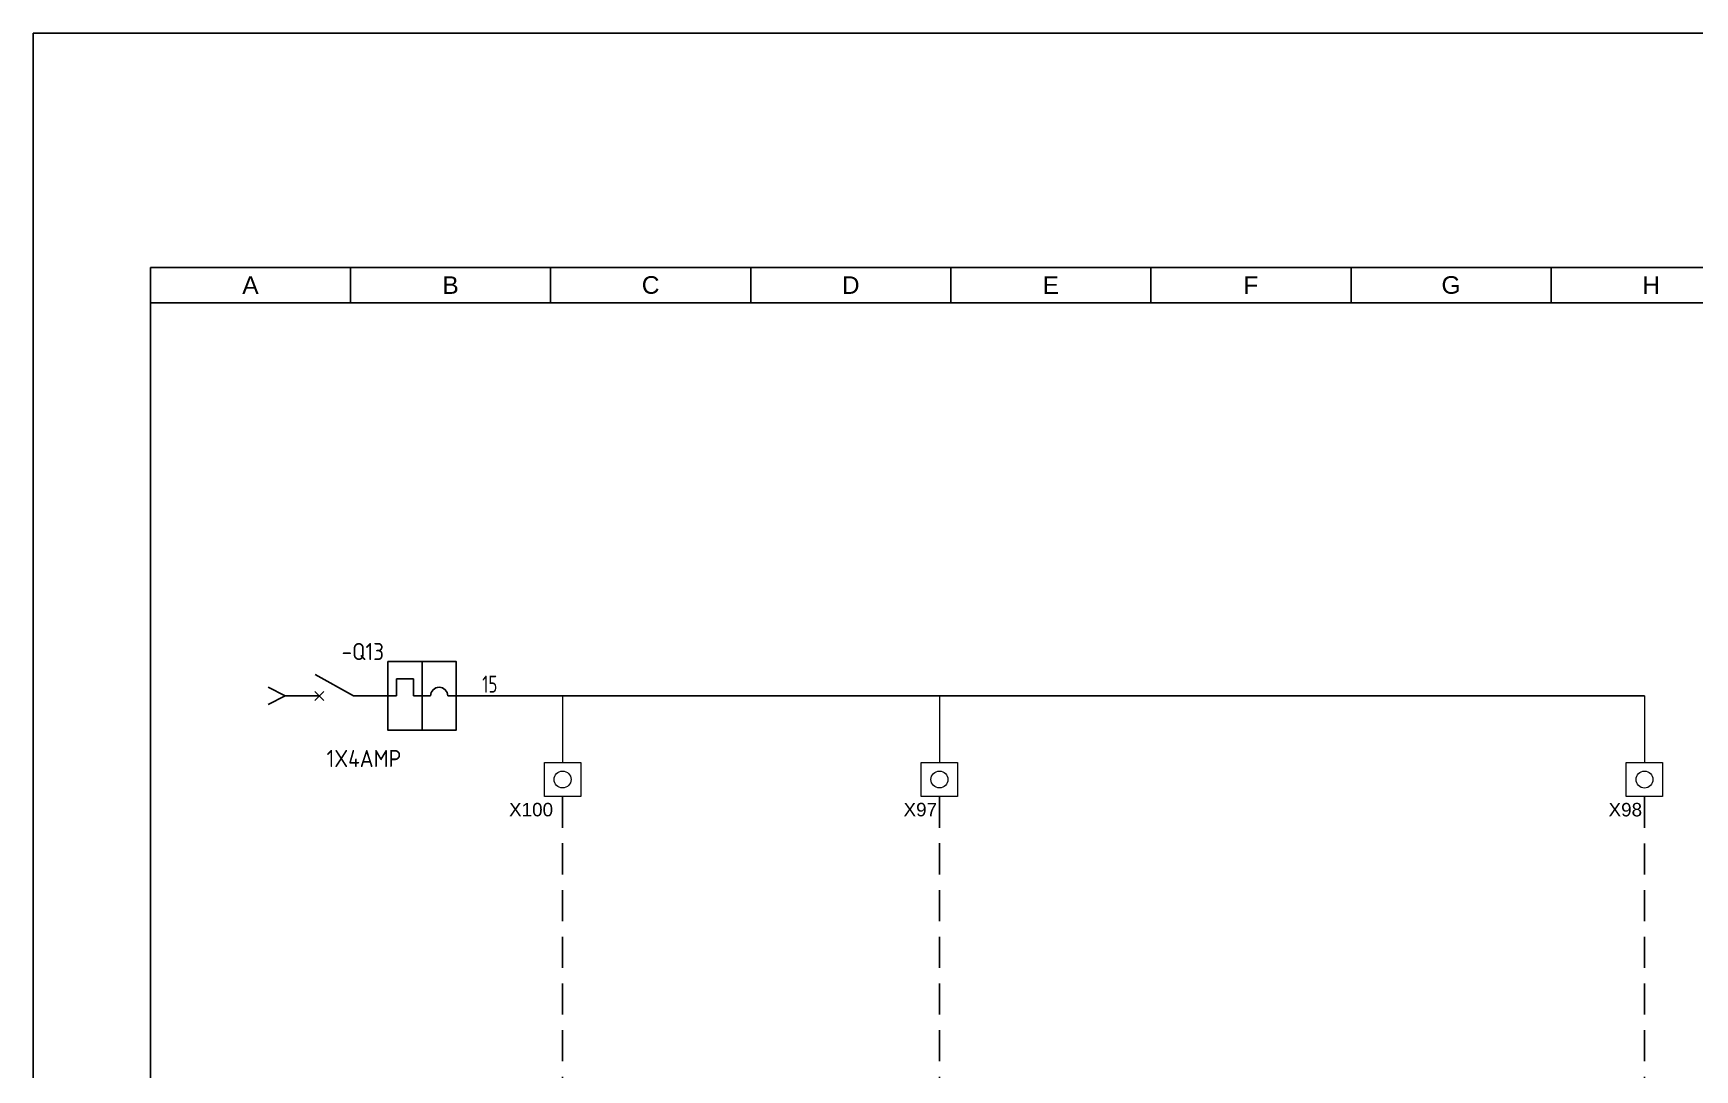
# Model space of a CAD drawing. Header units: millimetres. Extents: x 691 to 18605, y 670 to 10026.
# Drawn here: x 11248 to 11781, y 9693 to 10026 of the extents above; entities that cross this region are included whole.
import ezdxf
from ezdxf.enums import TextEntityAlignment as Align

# ---------------------------------------------------------------- set-up
doc = ezdxf.new("R2010")
doc.units = ezdxf.units.MM
doc.linetypes.add('DASHEDX2', pattern=[1.5, 1, -0.5])
for name, color, linetype in [('-DIAGRAMA', 7, 'Continuous'), ('-Electrico', 5, 'Continuous'), ('DESC', 150, 'Continuous'), ('SYMS', 7, 'Continuous'), ('TAGS', 150, 'Continuous'), ('WIRENO', 72, 'Continuous'), ('YEL_14_THHN', 2, 'Continuous')]:
    doc.layers.add(name, color=color, linetype=linetype)
doc.styles.get("Standard").update_dxf_attribs({"font": 'arial.ttf'})
doc.styles.add('WD_IEC', font='ISOCP2.shx', dxfattribs={"width": 0.9, "height": 4})

# ---------------------------------------------------------------- blocks, each defined once
blk = doc.blocks.new('CAJETIN')
for p, q in [((0, 185.97), (-259.4, 185.97)), ((-259.4, 185.97), (-259.4, 0.07)), ((-259.4, 185.97), (-2.99, 185.97)), ((-259.4, 185.97), (-259.4, 182.97)), ((-242.33, 185.97), (-242.33, 182.97)), ((-225.26, 185.97), (-225.26, 182.97)), ((-208.19, 185.97), (-208.19, 182.97)), ((-191.12, 185.97), (-191.12, 182.97)), ((-174.05, 185.97), (-174.05, 182.97)), ((-156.98, 185.97), (-156.98, 182.97)), ((-139.91, 185.97), (-139.91, 182.97)), ((-259.4, 182.97), (-2.99, 182.97))]:
    blk.add_line(p, q)
blk.add_lwpolyline([(-269.4, -9.93), (10, -9.93), (10, 205.97), (-269.4, 205.97)], close=True)
at = {"char_height": 1.5, "width": 17.0695, "attachment_point": 5}
for s, insert in [('A', (-250.87, 184.47)), ('B', (-233.8, 184.47)), ('C', (-216.73, 184.47)), ('D', (-199.66, 184.47)), ('E', (-182.59, 184.47)), ('F', (-165.52, 184.47)), ('G', (-148.45, 184.47)), ('H', (-131.38, 184.47))]:
    blk.add_mtext(s, dxfattribs=dict(at, insert=insert))
for tag, p in [('DISEÑADO_POR', (-230.86, 14.78)), ('SUPERVISADO_POR', (-229.59, 8.32)), ('DIBUJADO_POR', (-231.25, 2.42))]:
    blk.add_attdef(tag, text='', height=1.5).set_placement(p, align=Align.MIDDLE)
for tag, p in [('DE', (-143.12, 14.83)), ('F', (-73.9, 14.47)), ('PAGINA', (-180.19, 13.54)), ('A', (-97.02, 13.49)), ('V', (-96.96, 8.58)), ('H', (-74.46, 8.76)), ('ARCHIVO', (-179.45, 8.2)), ('FECHA', (-143.31, 8.38)), ('PROYECTO', (-180.75, 3.04)), ('HZ', (-98.06, 2.87)), ('OR', (-74.83, 2.5))]:
    blk.add_attdef(tag, p, '', height=1.5)
blk = doc.blocks.new('HA1X3Y')
blk.add_lwpolyline([(-2.5, 1.25), (0, 0), (-2.5, -1.25)])
at = {"style": 'WD_IEC'}
blk.add_attdef('DESC1', text='', height=2.5, dxfattribs=at).set_placement((-5, 0.675), align=Align.RIGHT)
at = {"style": 'WD_IEC', "flags": 1}
blk.add_attdef('X1TERM01', (0, 0), '', height=0.32, dxfattribs=at)
at = {"style": 'WD_IEC'}
blk.add_attdef('DESC2', text='', height=2.5, dxfattribs=at).set_placement((-5, -0.675), align=Align.TOP_RIGHT)
blk = doc.blocks.new('HCB11Q9')
for p, q in [((2.5, 0), (-3.12, 3.13)), ((8.75, 0), (8.75, 2.5)), ((8.75, 2.5), (11.25, 2.5)), ((11.25, 2.5), (11.25, 0)), ((-1.84, 0.66), (-3.16, -0.66)), ((-3.16, 0.66), (-1.84, -0.66)), ((2.5, 0), (7.5, 0)), ((7.5, 0), (8.75, 0)), ((12.5, 0), (11.25, 0)), ((12.5, 0), (13.75, 0)), ((17.5, 0), (16.25, 0)), ((17.5, 0), (22.5, 0)), ((-7.5, 0), (-2.5, 0))]:
    blk.add_line(p, q)
for points in [[(7.5, 5), (12.5, 5), (12.5, -5), (7.5, -5)], [(12.5, 5), (17.5, 5), (17.5, -5), (12.5, -5)]]:
    blk.add_lwpolyline(points, close=True)
blk.add_arc((15, 0), 1.25, 0, 180)
at = {"style": 'WD_IEC'}
for tag, height, p in [('INST', 2.5, (6.95, 11.75)), ('LOC', 2.5, (6.95, 8.6)), ('TAG1', 2.5, (6.95, 5.23)), ('TERM02', 2, (22.5, 1)), ('XREF', 2.5, (-2.89, -6.93)), ('DESC1', 2.5, (-2.89, -10.4)), ('DESC2', 2.5, (-2.11, -14.11)), ('DESC3', 2.5, (-2.11, -17.81))]:
    blk.add_attdef(tag, text='', height=height, dxfattribs=at).set_placement(p, align=Align.RIGHT)
for tag, p, height in [('TERM01', (-7.5, 1), 2), ('RATING1', (-14.85, -3.47), 2.5)]:
    blk.add_attdef(tag, p, '', height=height, dxfattribs=at)
at = {"style": 'WD_IEC', "flags": 1}
for tag, p, height in [('X4TERM01', (-7.5, 0), 0.32), ('X1TERM02', (22.5, 0), 0.32), ('ASSYCODE', (17.86, -5.81), 1), ('FAMILY', (17.86, -7.31), 1), ('CATDESC', (17.86, -8.81), 1)]:
    blk.add_attdef(tag, p, '', height=height, dxfattribs=at)
for tag, p in [('X2LINK', (-0.31, 2)), ('X8LINK', (-0.31, 0.5))]:
    blk.add_attdef(tag, p, '', height=0.32, rotation=360, dxfattribs=at)
at = {"style": 'WD_IEC', "flags": 9}
for tag, p in [('MFG', (21.31, -1.98)), ('CAT', (21.31, -3.99))]:
    blk.add_attdef(tag, text='', height=1.5, dxfattribs=at).set_placement(p, align=Align.RIGHT)
blk = doc.blocks.new('WD_WNV')
at = {"linetype": 'Continuous', "style": 'WD_IEC', "width": 0.8}
blk.add_attdef('WIRENO', text='', height=2.5, dxfattribs=at).set_placement((-1.6, 0), align=Align.MIDDLE_RIGHT)
at = {"style": 'WD_IEC', "flags": 1}
for tag, p in [('W08USER', (-1, 0.375)), ('W04USER', (-1, 0.875)), ('W05USER', (-1, 0.75)), ('W09USER', (-1, 0.25)), ('W03USER', (-1, 1)), ('W06USER', (-1, 0.625)), ('W07USER', (-1, 0.5)), ('W02USER', (-1, 1.125)), ('W01USER', (-1, 1.25)), ('W10USER', (-1, 0.125))]:
    blk.add_attdef(tag, text='', height=0.08, dxfattribs=at).set_placement(p, align=Align.CENTER)

msp = doc.modelspace()

# ---------------------------------------------------------------- linework, layer by layer
at = {"layer": '-DIAGRAMA', "color": 0, "lineweight": 0}
for centre in [(11417.41, 9785.98), (11538.35, 9785.98), (11764.61, 9785.96)]:
    msp.add_circle(centre, 2.72, dxfattribs=at)
at = {"layer": '-Electrico', "color": 0, "lineweight": 0, "ltscale": 0.08}
for points in [[(11411.58, 9791.47), (11423.24, 9791.47), (11423.24, 9780.48), (11411.58, 9780.48)], [(11532.52, 9791.47), (11544.18, 9791.47), (11544.18, 9780.48), (11532.52, 9780.48)], [(11758.78, 9791.45), (11770.44, 9791.45), (11770.44, 9780.47), (11758.78, 9780.47)]]:
    msp.add_lwpolyline(points, close=True, dxfattribs=at)
at = {"color": 0, "linetype": 'Continuous', "lineweight": 0}
for p, q in [((11417.41, 9812.82), (11417.41, 9791.47)), ((11538.35, 9812.82), (11538.35, 9791.47)), ((11764.61, 9812.8), (11764.61, 9791.45))]:
    msp.add_line(p, q, dxfattribs=at)
at = {"color": 0, "linetype": 'DASHEDX2', "lineweight": -2, "ltscale": 10}
for p, q in [((11538.35, 9780.48), (11538.34, 9664.83)), ((11764.6, 9780.47), (11764.6, 9664.83))]:
    msp.add_line(p, q, dxfattribs=at)
msp.add_lwpolyline([(11417.41, 9780.48), (11417.41, 9652.56)], dxfattribs=at)
at = {"layer": 'YEL_14_THHN', "color": 0}
msp.add_line((11764.61, 9812.83), (11394.28, 9812.83), dxfattribs=at)

# ---------------------------------------------------------------- block references
at = {"color": 0, "xscale": 3.761929394681115, "yscale": 3.761929394681115, "zscale": 3.761929394681115}
msp.add_blockref('CAJETIN', (12260.98, 9250.79), dxfattribs=at)
at = {"layer": 'SYMS', "color": 0}
ref = msp.add_blockref('HCB11Q9', (11344.84, 9812.83), dxfattribs=dict(at, xscale=2.197145441597592, yscale=2.197145441597592, zscale=2.197145441597592))
ref.add_attrib('TAG1', '-Q13', dxfattribs={"layer": 'TAGS', "height": 5.493, "style": 'WD_IEC'}).set_placement((11360.1, 9824.33), align=Align.RIGHT)
ref.add_attrib('DESC1', '1X4AMP', dxfattribs={"layer": 'DESC', "height": 5.493, "style": 'WD_IEC'}).set_placement((11365.62, 9789.97), align=Align.RIGHT)
at = {"layer": 'SYMS', "color": 0, "xscale": 2.197145441597592, "yscale": 2.197145441597592, "zscale": 2.197145441597592}
msp.add_blockref('HA1X3Y', (11328.36, 9812.83), dxfattribs=at)
at = {"layer": 'WIRENO', "color": 0}
ref = msp.add_blockref('WD_WNV', (11413.16, 9808.43), dxfattribs=dict(at, xscale=2.197145441597592, yscale=2.197145441597592, zscale=2.197145441597592))
ref.add_attrib('WIRENO', '15', dxfattribs={"linetype": 'Continuous', "height": 5.493, "style": 'WD_IEC', "width": 0.8}).set_placement((11396.47, 9816.61), align=Align.MIDDLE_RIGHT)

# ---------------------------------------------------------------- texts
at = {"color": 0, "lineweight": 0}
for s, p in [('X100', (11400.22, 9774.14)), ('X97', (11526.81, 9774.14)), ('X98', (11753.07, 9774.12))]:
    msp.add_text(s, height=4.332, dxfattribs=at).set_placement(p)

doc.saveas('drawing.dxf')
